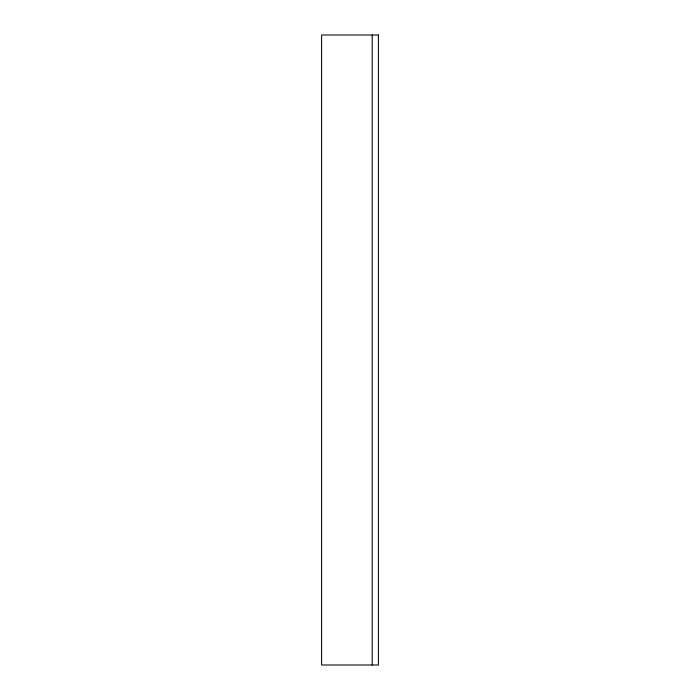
<?xml version="1.0" encoding="UTF-8"?>
<svg xmlns="http://www.w3.org/2000/svg" width="700" height="700" viewBox="0 0 700 700"><rect width="100%" height="100%" fill="white"/><g stroke="black" fill="none" stroke-linecap="round" stroke-linejoin="round"><path stroke-width="1.05" d="M372.207 35L372.207 665M378.402 35L321.598 35L321.598 665L378.402 665L378.402 35"/></g></svg>
